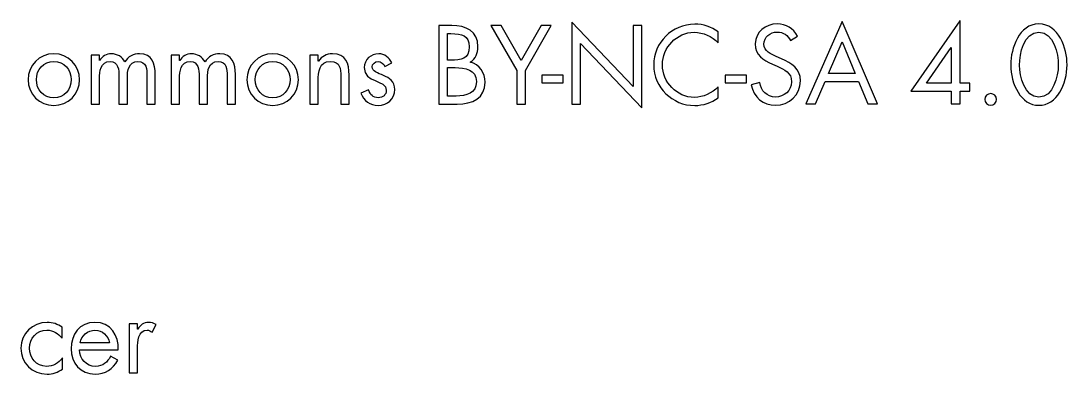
# Model space of a CAD drawing. Extents: x 150 to 6088, y 37 to 2750.
# Drawn here: x 5306 to 5908, y 1313 to 1517 of the extents above; entities that cross this region are included whole.
import ezdxf

# ---------------------------------------------------------------- set-up
doc = ezdxf.new("R2010")
doc.units = 0
doc.layers.add('00_Layout', color=7, linetype='CONTINUOUS')

msp = doc.modelspace()

# ---------------------------------------------------------------- linework, layer by layer
at = {"layer": '00_Layout', "color": 7}
for p, q in [((5658.095142, 1478.902049), (5622.831552, 1515.844893)), ((5622.831552, 1515.844893), (5622.831552, 1468.706776)), ((5553.863559, 1513.925795), (5546.426931, 1513.925795)), ((5546.426931, 1513.925795), (5546.426931, 1468.706776)), ((5582.23027, 1513.925795), (5576.413153, 1513.925795)), ((5576.413153, 1513.925795), (5591.226084, 1488.13776)), ((5593.744912, 1493.775146), (5582.23027, 1513.925795)), ((5605.259818, 1513.925795), (5593.744912, 1493.775146)), ((5596.263739, 1488.13776), (5611.076934, 1513.925795)), ((5611.076934, 1513.925795), (5605.259818, 1513.925795)), ((5663.132798, 1513.925795), (5658.095142, 1513.925795)), ((5658.095142, 1513.925795), (5658.095142, 1478.902049)), ((5663.132798, 1466.667716), (5663.132798, 1513.925795)), ((5707.032369, 1504.030373), (5707.032369, 1510.267488)), ((5551.464587, 1509.247972), (5553.443666, 1509.247972)), ((5551.464587, 1494.015016), (5551.464587, 1509.247972)), ((5627.869208, 1468.706776), (5627.869208, 1503.550605)), ((5627.869208, 1503.550605), (5663.132798, 1466.667716)), ((5325.129647, 1493.235397), (5325.129647, 1493.235397)), ((5351.337363, 1496.893703), (5346.539684, 1496.893703)), ((5346.539684, 1496.893703), (5346.539684, 1468.706776)), ((5351.337363, 1493.8351), (5351.337363, 1496.893703)), ((5351.457484, 1493.8351), (5351.337363, 1493.8351)), ((5397.39593, 1496.893703), (5392.598251, 1496.893703)), ((5392.598251, 1496.893703), (5392.598251, 1468.706776)), ((5397.39593, 1493.8351), (5397.39593, 1496.893703)), ((5397.51605, 1493.8351), (5397.39593, 1493.8351)), ((5450.951184, 1493.235397), (5450.951184, 1493.235397)), ((5477.159165, 1496.893703), (5472.361221, 1496.893703)), ((5472.361221, 1496.893703), (5472.361221, 1468.706776)), ((5477.159165, 1493.475267), (5477.159165, 1496.893703)), ((5477.279021, 1493.475267), (5477.159165, 1493.475267)), ((5515.421271, 1490.356736), (5519.43949, 1492.455751)), ((5553.383605, 1494.015016), (5551.464587, 1494.015016)), ((5383.482581, 1468.706776), (5383.482581, 1485.858803)), ((5429.541148, 1468.706776), (5429.541148, 1485.858803)), ((5494.910816, 1468.706776), (5494.910816, 1485.439016)), ((5551.464587, 1489.697026), (5555.842638, 1489.697026)), ((5551.464587, 1473.384599), (5551.464587, 1489.697026)), ((5591.226084, 1488.13776), (5591.226084, 1468.706776)), ((5596.263739, 1468.706776), (5596.263739, 1488.13776)), ((5605.61965, 1485.379035), (5605.61965, 1480.941083)), ((5617.913753, 1485.379035), (5605.61965, 1485.379035)), ((5617.913753, 1480.941083), (5617.913753, 1485.379035)), ((5711.110648, 1485.379035), (5711.110648, 1480.941083)), ((5723.405015, 1485.379035), (5711.110648, 1485.379035)), ((5723.405015, 1480.941083), (5723.405015, 1485.379035)), ((5351.337363, 1468.706776), (5351.337363, 1483.279994)), ((5362.612293, 1484.719351), (5362.612293, 1468.706776)), ((5367.409972, 1468.706776), (5367.409972, 1483.639827)), ((5378.684902, 1485.079183), (5378.684902, 1468.706776)), ((5397.39593, 1468.706776), (5397.39593, 1483.279994)), ((5408.67086, 1484.719351), (5408.67086, 1468.706776)), ((5413.468539, 1468.706776), (5413.468539, 1483.639827)), ((5424.743468, 1485.079183), (5424.743468, 1468.706776)), ((5477.159165, 1468.706776), (5477.159165, 1482.080561)), ((5490.113137, 1484.599389), (5490.113137, 1468.706776)), ((5605.61965, 1480.941083), (5617.913753, 1480.941083)), ((5711.110648, 1480.941083), (5723.405015, 1480.941083)), ((5505.945769, 1476.862989), (5501.687574, 1475.063826)), ((5556.502242, 1473.384599), (5551.464587, 1473.384599)), ((5707.032369, 1472.365082), (5707.032369, 1478.602171)), ((5325.129647, 1467.92713), (5325.129647, 1467.92713)), ((5346.539684, 1468.706776), (5351.337363, 1468.706776)), ((5362.612293, 1468.706776), (5367.409972, 1468.706776)), ((5378.684902, 1468.706776), (5383.482581, 1468.706776)), ((5392.598251, 1468.706776), (5397.39593, 1468.706776)), ((5408.67086, 1468.706776), (5413.468539, 1468.706776)), ((5424.743468, 1468.706776), (5429.541148, 1468.706776)), ((5450.951184, 1467.92713), (5450.951184, 1467.92713)), ((5472.361221, 1468.706776), (5477.159165, 1468.706776)), ((5490.113137, 1468.706776), (5494.910816, 1468.706776)), ((5546.426931, 1468.706776), (5556.922135, 1468.706776)), ((5591.226084, 1468.706776), (5596.263739, 1468.706776)), ((5622.831552, 1468.706776), (5627.869208, 1468.706776)), ((5373.287414, 1342.445053), (5368.48947, 1342.445053)), ((5368.48947, 1342.445053), (5368.48947, 1314.258125)), ((5373.287414, 1339.386476), (5373.287414, 1342.445053)), ((5381.683418, 1337.527332), (5383.96227, 1341.905304)), ((5329.987387, 1334.048942), (5329.987387, 1340.405993)), ((5373.40727, 1339.386476), (5373.287414, 1339.386476)), ((5329.867531, 1334.048942), (5329.987387, 1334.048942)), ((5357.094949, 1331.410179), (5340.242615, 1331.410179)), ((5340.002903, 1327.332059), (5362.132604, 1327.332059)), ((5361.892628, 1321.394822), (5357.814614, 1323.733733)), ((5373.287414, 1314.258125), (5373.287414, 1328.351602)), ((5330.167303, 1322.774171), (5330.047447, 1322.774171)), ((5330.167303, 1316.357166), (5330.167303, 1322.774171)), ((5368.48947, 1314.258125), (5373.287414, 1314.258125))]:
    msp.add_line(p, q, dxfattribs=at)
at = {"layer": '00_Layout', "color": 5}
for p, q in [((5778.35179, 1516.21709), (5757.481502, 1468.839049)), ((5798.682329, 1468.839049), (5778.35179, 1516.21709)), ((5845.940514, 1516.576922), (5817.873575, 1476.155662)), ((5846.06037, 1516.576922), (5845.940514, 1516.576922)), ((5846.06037, 1480.833485), (5846.06037, 1516.576922)), ((5891.399271, 1514.837714), (5891.399271, 1514.837714)), ((5891.399271, 1510.159891), (5891.399271, 1510.159891)), ((5748.665604, 1505.24217), (5752.683823, 1507.820979)), ((5770.495534, 1486.350935), (5778.231934, 1504.462524)), ((5778.231934, 1504.462524), (5785.788417, 1486.350935)), ((5826.689472, 1480.833485), (5840.902858, 1501.284012)), ((5840.902858, 1501.284012), (5841.022714, 1501.284012)), ((5841.022714, 1501.284012), (5841.022714, 1480.833485)), ((5738.1704, 1491.748423), (5740.929204, 1490.54899)), ((5743.448032, 1494.747045), (5740.449251, 1496.06644)), ((5785.788417, 1486.350935), (5770.495534, 1486.350935)), ((5730.913689, 1481.133363), (5725.996153, 1479.753987)), ((5762.998846, 1468.839049), (5768.456395, 1481.673112)), ((5768.456395, 1481.673112), (5787.767496, 1481.673112)), ((5787.767496, 1481.673112), (5793.104924, 1468.839049)), ((5841.022714, 1480.833485), (5826.689472, 1480.833485)), ((5851.637774, 1480.833485), (5846.06037, 1480.833485)), ((5851.637774, 1476.155662), (5851.637774, 1480.833485)), ((5817.873575, 1476.155662), (5841.022714, 1476.155662)), ((5841.022714, 1476.155662), (5841.022714, 1468.839049)), ((5846.06037, 1468.839049), (5846.06037, 1476.155662)), ((5846.06037, 1476.155662), (5851.637774, 1476.155662)), ((5863.692165, 1474.776312), (5863.692165, 1474.776312)), ((5757.481502, 1468.839049), (5762.998846, 1468.839049)), ((5793.104924, 1468.839049), (5798.682329, 1468.839049)), ((5841.022714, 1468.839049), (5846.06037, 1468.839049))]:
    msp.add_line(p, q, dxfattribs=at)
at = {"layer": '00_Layout', "color": 7}
for points in [[(5568.976526, 1501.691462), (5568.976526, 1510.927173), (5562.079647, 1513.925795), (5553.863559, 1513.925795)], [(5693.538649, 1514.705441), (5680.584677, 1514.705441), (5669.969617, 1504.090354), (5669.969617, 1491.136356)], [(5675.007272, 1491.316272), (5675.007272, 1501.271648), (5683.163565, 1510.027591), (5693.238877, 1510.027591)], [(5693.238877, 1510.027591), (5698.456449, 1510.027591), (5703.434044, 1507.748661), (5707.032369, 1504.030373)], [(5707.032369, 1510.267488), (5703.014416, 1513.266111), (5698.576305, 1514.705441), (5693.538649, 1514.705441)], [(5553.443666, 1509.247972), (5559.620879, 1509.247972), (5563.93887, 1508.528307), (5563.93887, 1501.691462)], [(5325.129647, 1497.673323), (5316.853499, 1497.673323), (5310.316453, 1491.016421), (5310.316453, 1482.740245)], [(5339.942842, 1482.740245), (5339.942842, 1491.016421), (5333.405796, 1497.673323), (5325.129647, 1497.673323)], [(5358.234242, 1497.673323), (5355.355582, 1497.673323), (5352.95661, 1496.174038), (5351.457484, 1493.8351)], [(5366.030702, 1492.9955), (5364.531312, 1495.934141), (5361.532795, 1497.673323), (5358.234242, 1497.673323)], [(5374.486767, 1497.673323), (5371.068358, 1497.673323), (5367.709744, 1496.114057), (5366.030702, 1492.9955)], [(5383.482581, 1485.858803), (5383.482581, 1491.796067), (5381.683418, 1497.673323), (5374.486767, 1497.673323)], [(5404.292809, 1497.673323), (5401.414148, 1497.673323), (5399.015176, 1496.174038), (5397.51605, 1493.8351)], [(5412.089269, 1492.9955), (5410.589878, 1495.934141), (5407.591362, 1497.673323), (5404.292809, 1497.673323)], [(5420.545334, 1497.673323), (5417.126925, 1497.673323), (5413.768576, 1496.114057), (5412.089269, 1492.9955)], [(5429.541148, 1485.858803), (5429.541148, 1491.796067), (5427.741985, 1497.673323), (5420.545334, 1497.673323)], [(5450.951184, 1497.673323), (5442.675036, 1497.673323), (5436.137989, 1491.016421), (5436.137989, 1482.740245)], [(5465.764379, 1482.740245), (5465.764379, 1491.016421), (5459.227333, 1497.673323), (5450.951184, 1497.673323)], [(5485.315193, 1497.673323), (5481.836988, 1497.673323), (5479.2581, 1496.174038), (5477.279021, 1493.475267)], [(5494.910816, 1485.439016), (5494.910816, 1492.035937), (5493.111653, 1497.673323), (5485.315193, 1497.673323)], [(5511.942802, 1497.673323), (5507.385099, 1497.673323), (5503.546797, 1494.43483), (5503.546797, 1489.697026)], [(5519.43949, 1492.455751), (5518.180076, 1495.394392), (5515.181295, 1497.673323), (5511.942802, 1497.673323)], [(5563.93887, 1501.691462), (5563.93887, 1494.674727), (5559.081131, 1494.015016), (5553.383605, 1494.015016)], [(5564.538415, 1492.875564), (5567.596991, 1494.914598), (5568.976526, 1498.033155), (5568.976526, 1501.691462)], [(5315.114132, 1482.800226), (5315.114132, 1488.497593), (5319.19241, 1493.235397), (5325.129647, 1493.235397)], [(5325.129647, 1493.235397), (5331.066884, 1493.235397), (5335.144899, 1488.497593), (5335.144899, 1482.800226)], [(5351.337363, 1483.279994), (5351.337363, 1487.53803), (5351.937172, 1493.235397), (5357.574637, 1493.235397)], [(5357.574637, 1493.235397), (5362.1924, 1493.235397), (5362.612293, 1488.197715), (5362.612293, 1484.719351)], [(5367.409972, 1483.639827), (5367.409972, 1487.897863), (5368.009781, 1493.235397), (5373.527126, 1493.235397)], [(5373.527126, 1493.235397), (5378.444925, 1493.235397), (5378.684902, 1488.737463), (5378.684902, 1485.079183)], [(5397.39593, 1483.279994), (5397.39593, 1487.53803), (5397.995739, 1493.235397), (5403.633204, 1493.235397)], [(5403.633204, 1493.235397), (5408.250967, 1493.235397), (5408.67086, 1488.197715), (5408.67086, 1484.719351)], [(5413.468539, 1483.639827), (5413.468539, 1487.897863), (5414.068348, 1493.235397), (5419.585692, 1493.235397)], [(5419.585692, 1493.235397), (5424.503492, 1493.235397), (5424.743468, 1488.737463), (5424.743468, 1485.079183)], [(5440.935933, 1482.800226), (5440.935933, 1488.497593), (5445.013947, 1493.235397), (5450.951184, 1493.235397)], [(5450.951184, 1493.235397), (5456.888421, 1493.235397), (5460.966436, 1488.497593), (5460.966436, 1482.800226)], [(5477.159165, 1482.080561), (5477.159165, 1487.118217), (5477.578793, 1493.235397), (5484.1759, 1493.235397)], [(5484.1759, 1493.235397), (5489.753304, 1493.235397), (5490.113137, 1489.157277), (5490.113137, 1484.599389)], [(5508.104764, 1490.116839), (5508.104764, 1491.916002), (5509.903927, 1493.235397), (5511.582969, 1493.235397)], [(5511.582969, 1493.235397), (5513.322336, 1493.235397), (5514.761667, 1491.856021), (5515.421271, 1490.356736)], [(5573.1146, 1481.300915), (5573.1146, 1486.69843), (5569.935903, 1491.556169), (5564.538415, 1492.875564)], [(5503.546797, 1489.697026), (5503.546797, 1480.821147), (5516.260792, 1482.980143), (5516.260792, 1476.683073)], [(5514.641546, 1485.199119), (5511.343257, 1486.578468), (5508.104764, 1487.53803), (5508.104764, 1490.116839)], [(5555.842638, 1489.697026), (5561.359982, 1489.697026), (5568.076944, 1488.677509), (5568.076944, 1481.660748)], [(5669.969617, 1491.136356), (5669.969617, 1478.302319), (5680.764593, 1467.92713), (5693.538649, 1467.92713)], [(5693.358733, 1472.604953), (5683.223625, 1472.604953), (5675.007272, 1481.360896), (5675.007272, 1491.316272)], [(5310.316453, 1482.740245), (5310.316453, 1474.464097), (5316.913294, 1467.92713), (5325.129647, 1467.92713)], [(5325.129647, 1472.365082), (5319.19241, 1472.365082), (5315.114132, 1477.042905), (5315.114132, 1482.800226)], [(5335.144899, 1482.800226), (5335.144899, 1477.042905), (5331.066884, 1472.365082), (5325.129647, 1472.365082)], [(5325.129647, 1467.92713), (5333.345736, 1467.92713), (5339.942842, 1474.464097), (5339.942842, 1482.740245)], [(5436.137989, 1482.740245), (5436.137989, 1474.464097), (5442.735096, 1467.92713), (5450.951184, 1467.92713)], [(5450.951184, 1472.365082), (5445.013947, 1472.365082), (5440.935933, 1477.042905), (5440.935933, 1482.800226)], [(5460.966436, 1482.800226), (5460.966436, 1477.042905), (5456.888421, 1472.365082), (5450.951184, 1472.365082)], [(5450.951184, 1467.92713), (5459.167273, 1467.92713), (5465.764379, 1474.464097), (5465.764379, 1482.740245)], [(5521.178592, 1477.10286), (5521.178592, 1481.840664), (5517.940099, 1483.819769), (5514.641546, 1485.199119)], [(5568.076944, 1481.660748), (5568.076944, 1474.763948), (5562.139707, 1473.384599), (5556.502242, 1473.384599)], [(5556.922135, 1468.706776), (5565.857889, 1468.706776), (5573.1146, 1472.305101), (5573.1146, 1481.300915)], [(5501.687574, 1475.063826), (5503.186965, 1470.625874), (5506.905146, 1467.92713), (5511.64303, 1467.92713)], [(5511.70309, 1472.365082), (5508.524393, 1472.365082), (5507.145123, 1474.2242), (5505.945769, 1476.862989)], [(5511.64303, 1467.92713), (5516.860602, 1467.92713), (5521.178592, 1471.765353), (5521.178592, 1477.10286)], [(5516.260792, 1476.683073), (5516.260792, 1474.104264), (5514.281713, 1472.365082), (5511.70309, 1472.365082)], [(5707.032369, 1478.602171), (5703.434044, 1475.003846), (5698.456449, 1472.604953), (5693.358733, 1472.604953)], [(5693.538649, 1467.92713), (5698.336593, 1467.92713), (5703.134272, 1469.546376), (5707.032369, 1472.365082)], [(5321.29161, 1343.224699), (5313.015461, 1343.224699), (5306.238438, 1336.747713), (5306.238438, 1328.351602)], [(5329.987387, 1340.405993), (5327.468559, 1342.205155), (5324.350187, 1343.224699), (5321.29161, 1343.224699)], [(5348.75874, 1343.224699), (5339.942842, 1343.224699), (5335.085103, 1336.327899), (5335.085103, 1327.99177)], [(5362.132604, 1327.332059), (5362.612293, 1335.728169), (5357.814614, 1343.224699), (5348.75874, 1343.224699)], [(5379.644279, 1343.224699), (5376.525907, 1343.224699), (5375.086576, 1341.605452), (5373.40727, 1339.386476)], [(5383.96227, 1341.905304), (5382.583, 1342.68495), (5381.263525, 1343.224699), (5379.644279, 1343.224699)], [(5311.156238, 1328.351602), (5311.156238, 1333.988988), (5315.294313, 1338.786746), (5321.111694, 1338.786746)], [(5321.111694, 1338.786746), (5324.889935, 1338.786746), (5327.648475, 1336.867648), (5329.867531, 1334.048942)], [(5340.242615, 1331.410179), (5340.842424, 1335.488272), (5344.680726, 1338.786746), (5348.8188, 1338.786746)], [(5348.8188, 1338.786746), (5353.01667, 1338.786746), (5356.435079, 1335.488272), (5357.094949, 1331.410179)], [(5373.287414, 1328.351602), (5373.287414, 1332.009909), (5373.527126, 1338.786746), (5378.804758, 1338.786746)], [(5378.804758, 1338.786746), (5380.064172, 1338.786746), (5380.723777, 1338.187043), (5381.683418, 1337.527332)], [(5306.238438, 1328.351602), (5306.238438, 1319.835556), (5312.715424, 1313.478506), (5321.23155, 1313.478506)], [(5320.871717, 1317.916432), (5314.99454, 1317.916432), (5311.156238, 1322.774171), (5311.156238, 1328.351602)], [(5335.085103, 1327.99177), (5335.085103, 1319.895511), (5340.482591, 1313.478506), (5348.878596, 1313.478506)], [(5349.238428, 1317.916432), (5343.781144, 1317.916432), (5340.062698, 1322.114487), (5340.002903, 1327.332059)], [(5357.814614, 1323.733733), (5355.955391, 1320.375305), (5353.316707, 1317.916432), (5349.238428, 1317.916432)], [(5330.047447, 1322.774171), (5327.708536, 1319.715594), (5324.889935, 1317.916432), (5320.871717, 1317.916432)], [(5348.878596, 1313.478506), (5354.635917, 1313.478506), (5359.193884, 1316.357166), (5361.892628, 1321.394822)], [(5321.23155, 1313.478506), (5324.589899, 1313.478506), (5327.408763, 1314.498022), (5330.167303, 1316.357166)]]:
    msp.add_open_spline(points, degree=3, dxfattribs=at)
at = {"layer": '00_Layout', "color": 5}
for points in [[(5740.989, 1514.837714), (5734.272302, 1514.837714), (5728.335065, 1510.339807), (5728.335065, 1503.323072)], [(5733.372721, 1503.143156), (5733.372721, 1507.28123), (5736.850926, 1510.159891), (5740.869144, 1510.159891)], [(5740.869144, 1510.159891), (5744.707446, 1510.159891), (5746.866441, 1508.360728), (5748.665604, 1505.24217)], [(5752.683823, 1507.820979), (5750.284851, 1512.258931), (5746.02692, 1514.837714), (5740.989, 1514.837714)], [(5891.399271, 1514.837714), (5879.94469, 1514.837714), (5875.206806, 1500.684282), (5875.206806, 1491.388591)], [(5880.244462, 1491.14872), (5880.124606, 1497.565725), (5882.88341, 1510.159891), (5891.399271, 1510.159891)], [(5907.591736, 1491.388591), (5907.591736, 1500.684282), (5902.854117, 1514.837714), (5891.399271, 1514.837714)], [(5891.399271, 1510.159891), (5899.915396, 1510.159891), (5902.674201, 1497.565725), (5902.55408, 1491.14872)], [(5728.335065, 1503.323072), (5728.335065, 1496.84606), (5732.892768, 1494.147316), (5738.1704, 1491.748423)], [(5740.449251, 1496.06644), (5737.390675, 1497.445789), (5733.372721, 1499.244952), (5733.372721, 1503.143156)], [(5754.303069, 1482.032944), (5754.303069, 1489.229595), (5749.325209, 1492.168237), (5743.448032, 1494.747045)], [(5875.206806, 1491.388591), (5875.206806, 1480.233781), (5881.084248, 1468.059429), (5891.399271, 1468.059429)], [(5891.399271, 1468.059429), (5901.714559, 1468.059429), (5907.591736, 1480.233781), (5907.591736, 1491.388591)], [(5740.929204, 1490.54899), (5745.127339, 1488.629892), (5749.265413, 1486.830703), (5749.265413, 1481.55315)], [(5891.399271, 1472.737252), (5883.063327, 1472.737252), (5880.364583, 1484.791669), (5880.244462, 1491.14872)], [(5902.55408, 1491.14872), (5902.434224, 1484.791669), (5899.73548, 1472.737252), (5891.399271, 1472.737252)], [(5725.996153, 1479.753987), (5727.435484, 1472.737252), (5732.832972, 1468.059429), (5740.089419, 1468.059429)], [(5739.969563, 1472.737252), (5735.111823, 1472.737252), (5731.573558, 1476.515494), (5730.913689, 1481.133363)], [(5749.265413, 1481.55315), (5749.265413, 1476.45554), (5744.827302, 1472.737252), (5739.969563, 1472.737252)], [(5740.089419, 1468.059429), (5747.945939, 1468.059429), (5754.303069, 1474.116602), (5754.303069, 1482.032944)], [(5863.692165, 1474.776312), (5861.832942, 1474.776312), (5860.333816, 1473.277001), (5860.333816, 1471.477838)], [(5867.050514, 1471.477838), (5867.050514, 1473.277001), (5865.551388, 1474.776312), (5863.692165, 1474.776312)], [(5860.333816, 1471.477838), (5860.333816, 1469.618695), (5861.832942, 1468.059429), (5863.692165, 1468.059429)], [(5863.692165, 1468.059429), (5865.551388, 1468.059429), (5867.050514, 1469.618695), (5867.050514, 1471.477838)]]:
    msp.add_open_spline(points, degree=3, dxfattribs=at)

doc.saveas('drawing.dxf')
